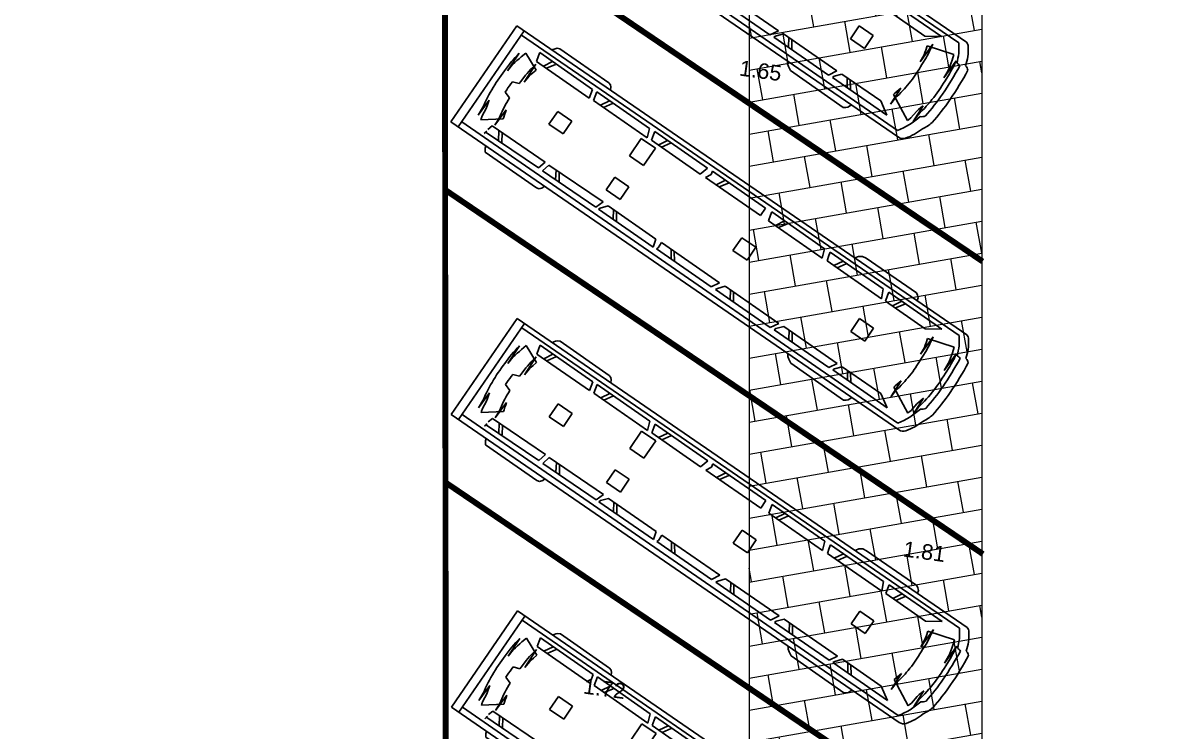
# Model space of a CAD drawing. Header units: millimetres. Extents: x -286774 to 170591, y -126585 to 81607.
# Drawn here: x -125186 to -110405, y 21930 to 31063 of the extents above; entities that cross this region are included whole.
import ezdxf

# ---------------------------------------------------------------- set-up
doc = ezdxf.new("R2010")
doc.units = ezdxf.units.MM
doc.header["$LTSCALE"] = 100
doc.header["$MEASUREMENT"] = 0
doc.linetypes.add('INTERROMPU2', pattern=[9.524999999999999, 6.35, -3.175])
doc.layers.add('01-BXAS-mat bang tong the san duong$0$A-FUR', color=252, linetype='Continuous')
doc.layers.add('VACH SON PHAN LAN', color=7, linetype='Continuous')
for name, color, linetype, lineweight in [('8', 8, 'Continuous', 5), ('ARC-VIEW', 90, 'Continuous', 5), ('ARC_CON-HIDE', 50, 'INTERROMPU2', 0)]:
    doc.layers.add(name, color=color, linetype=linetype, lineweight=lineweight)
doc.layers.add('Elevation', color=1, linetype='Continuous', plot=False)
doc.styles.get("Standard").update_dxf_attribs({"font": 'arial.ttf'})

# ---------------------------------------------------------------- blocks, each defined once
blk = doc.blocks.new('XE')
at = {"layer": '01-BXAS-mat bang tong the san duong$0$A-FUR'}
for p, q in [((610774.0994550973, 1198014.773549989, -5.212088733334792e-06), (610768.2489066847, 1198004.641243504, -5.212132499340223e-06)), ((610776.2635292388, 1198013.525064123, -5.212095455593171e-06), (610774.0994550973, 1198014.773549989, -5.212088733334792e-06)), ((610774.097405405, 1198014.549811596, -5.212089758352139e-06), (610768.409589322, 1198004.699334048, -5.212132307011172e-06)), ((610774.0020555692, 1198014.604868046, -5.212089461948245e-06), (610776.1659420816, 1198013.35649052, -5.212096183623361e-06)), ((610773.2218600675, 1198012.84332067, -5.212097180059997e-06), (610773.9046421808, 1198014.043179434, -5.212091992704096e-06)), ((610773.9046421808, 1198014.043179434, -5.212091992704096e-06), (610773.9614534015, 1198013.989974465, -5.212092262858139e-06)), ((610774.1788715214, 1198014.163248725, -5.212091568494761e-06), (610774.131535417, 1198013.738450954, -5.21209349460903e-06)), ((610774.1788715214, 1198014.163248725, -5.212091568494761e-06), (610774.2987727704, 1198014.132518597, -5.21209176466333e-06)), ((610774.2987727704, 1198014.132518597, -5.21209176466333e-06), (610774.3584740718, 1198014.114212175, -5.212091876120442e-06)), ((610774.2987727704, 1198014.132518597, -5.21209176466333e-06), (610774.2987727704, 1198014.132518597, -5.21209176466333e-06)), ((610774.308536293, 1198014.219721894, -5.212091369288245e-06), (610774.366740713, 1198014.198584395, -5.212091493037571e-06)), ((610774.308536293, 1198014.219721894, -5.212091369288245e-06), (610774.308536293, 1198014.219721894, -5.212091369288245e-06)), ((610774.6947033032, 1198013.984887658, -5.212092624088512e-06), (610774.308536293, 1198014.219721894, -5.212091369288245e-06)), ((610774.3584740718, 1198014.114212175, -5.212091876120442e-06), (610774.4201712547, 1198014.099063145, -5.212091974018966e-06)), ((610774.3584740718, 1198014.114212175, -5.212091876120442e-06), (610774.3584740718, 1198014.114212175, -5.212091876120442e-06)), ((610774.366740713, 1198014.198584395, -5.212091493037571e-06), (610774.4246284645, 1198014.177168576, -5.212091617917215e-06)), ((610774.366740713, 1198014.198584395, -5.212091493037571e-06), (610774.366740713, 1198014.198584395, -5.212091493037571e-06)), ((610774.4201712547, 1198014.099063145, -5.212091974018966e-06), (610774.4794119046, 1198014.081025397, -5.212092084031779e-06)), ((610774.4201712547, 1198014.099063145, -5.212091974018966e-06), (610774.4201712547, 1198014.099063145, -5.212091974018966e-06)), ((610774.4246284645, 1198014.177168576, -5.212091617917215e-06), (610774.4837928895, 1198014.150532315, -5.212091767323747e-06)), ((610774.4246284645, 1198014.177168576, -5.212091617917215e-06), (610774.4246284645, 1198014.177168576, -5.212091617917215e-06)), ((610774.4794119046, 1198014.081025397, -5.212092084031779e-06), (610774.4794119046, 1198014.081025397, -5.212092084031779e-06)), ((610774.4794119046, 1198014.081025397, -5.212092084031779e-06), (610774.5392283689, 1198014.062651807, -5.212092195849966e-06)), ((610774.4837928895, 1198014.150532315, -5.212091767323747e-06), (610774.4837928895, 1198014.150532315, -5.212091767323747e-06)), ((610774.4837928895, 1198014.150532315, -5.212091767323747e-06), (610774.5401837595, 1198014.126285419, -5.212091904495605e-06)), ((610774.5392283689, 1198014.062651807, -5.212092195849966e-06), (610774.6947033032, 1198013.984887658, -5.212092624088512e-06)), ((610774.5401837595, 1198014.126285419, -5.212091904495605e-06), (610774.5956629725, 1198014.101798551, -5.212092042347743e-06)), ((610774.5956629725, 1198014.101798551, -5.212092042347743e-06), (610774.7508697044, 1198014.016165215, -5.212092506547185e-06)), ((610774.5956629725, 1198014.101798551, -5.212092042347743e-06), (610774.5956629725, 1198014.101798551, -5.212092042347743e-06)), ((610774.7508697044, 1198014.016165215, -5.212092506547185e-06), (610774.8053798559, 1198013.988693759, -5.212092657638706e-06)), ((610774.7508697044, 1198014.016165215, -5.212092506547185e-06), (610774.7508697044, 1198014.016165215, -5.212092506547185e-06)), ((610772.8447803913, 1198012.817557183, -5.212097124429398e-06), (610773.4795715855, 1198013.933788709, -5.212092298434027e-06)), ((610774.0488024035, 1198013.902882499, -5.21209270247522e-06), (610773.3673867765, 1198012.707031677, -5.212097872082247e-06)), ((610773.4795715855, 1198013.933788709, -5.212092298434027e-06), (610773.5295488668, 1198013.968028382, -5.212092164457655e-06)), ((610773.5295488668, 1198013.968028382, -5.212092164457655e-06), (610773.5707915628, 1198013.977316058, -5.212092140874552e-06)), ((610773.5707915628, 1198013.977316058, -5.212092140874552e-06), (610773.644064742, 1198013.984879539, -5.212092139958473e-06)), ((610773.9614534015, 1198013.989974465, -5.212092262858139e-06), (610774.0488024035, 1198013.902882499, -5.21209270247522e-06)), ((610774.0867791421, 1198013.853903027, -5.212092944573545e-06), (610774.1372677675, 1198013.835413685, -5.212093052623953e-06)), ((610774.0867791421, 1198013.853903027, -5.212092944573545e-06), (610774.0867791421, 1198013.853903027, -5.212092944573545e-06)), ((610774.4789347396, 1198013.613723893, -5.212094226642794e-06), (610774.0867791421, 1198013.853903027, -5.212092944573545e-06)), ((610774.1372677675, 1198013.835413685, -5.212093052623953e-06), (610774.1878235614, 1198013.817039506, -5.21209316017723e-06)), ((610774.1878235614, 1198013.817039506, -5.21209316017723e-06), (610774.2380435126, 1198013.798089513, -5.212093270216161e-06)), ((610774.1878235614, 1198013.817039506, -5.21209316017723e-06), (610774.1878235614, 1198013.817039506, -5.21209316017723e-06)), ((610774.2380435126, 1198013.798089513, -5.212093270216161e-06), (610774.2884841436, 1198013.779782502, -5.212093377408364e-06)), ((610774.2380435126, 1198013.798089513, -5.212093270216161e-06), (610774.2380435126, 1198013.798089513, -5.212093270216161e-06)), ((610774.2884841436, 1198013.779782502, -5.212093377408364e-06), (610774.2884841436, 1198013.779782502, -5.212093377408364e-06)), ((610774.2884841436, 1198013.779782502, -5.212093377408364e-06), (610774.3401246335, 1198013.756917207, -5.212093506055706e-06)), ((610774.6947033032, 1198013.984887658, -5.212092624088512e-06), (610774.6947033032, 1198013.984887658, -5.212092624088512e-06)), ((610774.8053798559, 1198013.988693759, -5.212092657638706e-06), (610774.8629994052, 1198013.959408753, -5.212092818479247e-06)), ((610774.8053798559, 1198013.988693759, -5.212092657638706e-06), (610774.8053798559, 1198013.988693759, -5.212092657638706e-06)), ((610774.8629994052, 1198013.959408753, -5.212092818479247e-06), (610774.9155136753, 1198013.928779905, -5.212092983129356e-06)), ((610774.8629994052, 1198013.959408753, -5.212092818479247e-06), (610774.8629994052, 1198013.959408753, -5.212092818479247e-06)), ((610774.9155136753, 1198013.928779905, -5.212092983129356e-06), (610774.9692945015, 1198013.901116472, -5.2120931347651e-06)), ((610774.9155136753, 1198013.928779905, -5.212092983129356e-06), (610774.9155136753, 1198013.928779905, -5.212092983129356e-06)), ((610774.9692945015, 1198013.901116472, -5.2120931347651e-06), (610774.9692945015, 1198013.901116472, -5.2120931347651e-06)), ((610774.9692945015, 1198013.901116472, -5.2120931347651e-06), (610775.0196209128, 1198013.868059558, -5.212093309540974e-06)), ((610775.0196209128, 1198013.868059558, -5.212093309540974e-06), (610775.072250346, 1198013.837363542, -5.212093474552157e-06)), ((610775.072250346, 1198013.837363542, -5.212093474552157e-06), (610775.1261084581, 1198013.801629415, -5.212093663232024e-06)), ((610775.072250346, 1198013.837363542, -5.212093474552157e-06), (610775.072250346, 1198013.837363542, -5.212093474552157e-06)), ((610775.1261084581, 1198013.801629415, -5.212093663232024e-06), (610775.1767420099, 1198013.767776008, -5.212093841801795e-06)), ((610775.1261084581, 1198013.801629415, -5.212093663232024e-06), (610775.1261084581, 1198013.801629415, -5.212093663232024e-06)), ((610770.4455600331, 1198003.431813425, -5.212139057520153e-06), (610776.2635292388, 1198013.525064123, -5.212095455593171e-06)), ((610773.9189286854, 1198013.677825521, -5.212093674633662e-06), (610773.7072303715, 1198013.669074017, -5.212093617206823e-06)), ((610773.7399667458, 1198013.749716793, -5.212093262501897e-06), (610773.9593530477, 1198013.748545485, -5.212093368973083e-06)), ((610774.131535417, 1198013.738450954, -5.21209349460903e-06), (610774.2240956604, 1198013.714561428, -5.212093646810133e-06)), ((610774.2240956604, 1198013.714561428, -5.212093646810133e-06), (610774.2761963301, 1198013.698835995, -5.212093742929402e-06)), ((610774.2240956604, 1198013.714561428, -5.212093646810133e-06), (610774.2240956604, 1198013.714561428, -5.212093646810133e-06)), ((610774.2761963301, 1198013.698835995, -5.212093742929402e-06), (610774.3296403701, 1198013.685413819, -5.212093829106054e-06)), ((610774.3296403701, 1198013.685413819, -5.212093829106054e-06), (610774.3296403701, 1198013.685413819, -5.212093829106054e-06)), ((610774.3296403701, 1198013.685413819, -5.212093829106054e-06), (610774.4789347396, 1198013.613723893, -5.212094226642794e-06)), ((610774.3401246335, 1198013.756917207, -5.212093506055706e-06), (610774.3883390574, 1198013.735587143, -5.212093626084347e-06)), ((610774.3883390574, 1198013.735587143, -5.212093626084347e-06), (610774.5348699897, 1198013.658100725, -5.212094048927665e-06)), ((610774.3883390574, 1198013.735587143, -5.212093626084347e-06), (610774.3883390574, 1198013.735587143, -5.212093626084347e-06)), ((610774.4789347396, 1198013.613723893, -5.212094226642794e-06), (610774.4789347396, 1198013.613723893, -5.212094226642794e-06)), ((610774.5348699897, 1198013.658100725, -5.212094048927665e-06), (610774.5348699897, 1198013.658100725, -5.212094048927665e-06)), ((610774.5348699897, 1198013.658100725, -5.212094048927665e-06), (610774.5848984352, 1198013.632471521, -5.212094189506148e-06)), ((610774.5848984352, 1198013.632471521, -5.212094189506148e-06), (610774.7025980407, 1198013.730703199, -5.212093793300291e-06)), ((610774.5848984352, 1198013.632471521, -5.212094189506148e-06), (610774.5848984352, 1198013.632471521, -5.212094189506148e-06)), ((610774.7025980407, 1198013.730703199, -5.212093793300291e-06), (610774.7526936547, 1198013.705189159, -5.212093933381643e-06)), ((610774.7526936547, 1198013.705189159, -5.212093933381643e-06), (610774.7984133154, 1198013.678523254, -5.212094076728338e-06)), ((610774.7526936547, 1198013.705189159, -5.212093933381643e-06), (610774.7526936547, 1198013.705189159, -5.212093933381643e-06)), ((610774.7984133154, 1198013.678523254, -5.212094076728338e-06), (610774.8452843691, 1198013.654889932, -5.212094206699595e-06)), ((610774.7984133154, 1198013.678523254, -5.212094076728338e-06), (610774.7984133154, 1198013.678523254, -5.212094076728338e-06)), ((610774.8452843691, 1198013.654889932, -5.212094206699595e-06), (610774.888816171, 1198013.625795962, -5.212094360172056e-06)), ((610774.888816171, 1198013.625795962, -5.212094360172056e-06), (610774.888816171, 1198013.625795962, -5.212094360172056e-06)), ((610774.888816171, 1198013.625795962, -5.212094360172056e-06), (610774.9345358317, 1198013.599130057, -5.212094503518751e-06)), ((610774.9345358317, 1198013.599130057, -5.212094503518751e-06), (610774.9108091309, 1198013.446088862, -5.212095194361644e-06)), ((610774.9345358317, 1198013.599130057, -5.212094503518751e-06), (610774.9345358317, 1198013.599130057, -5.212094503518751e-06)), ((610775.1767420099, 1198013.767776008, -5.212093841801795e-06), (610775.1767420099, 1198013.767776008, -5.212093841801795e-06)), ((610775.1767420099, 1198013.767776008, -5.212093841801795e-06), (610775.2307152852, 1198013.731974713, -5.212094030842735e-06)), ((610775.2307152852, 1198013.731974713, -5.212094030842735e-06), (610775.2307152852, 1198013.731974713, -5.212094030842735e-06)), ((610775.2307152852, 1198013.731974713, -5.212094030842735e-06), (610775.2793433095, 1198013.695741234, -5.212094219402216e-06)), ((610775.2793433095, 1198013.695741234, -5.212094219402216e-06), (610775.2793433095, 1198013.695741234, -5.212094219402216e-06)), ((610775.2793433095, 1198013.695741234, -5.212094219402216e-06), (610775.3280961429, 1198013.658663266, -5.21209441189165e-06)), ((610775.6731368072, 1198013.401541178, -5.212095749941496e-06), (610775.320633441, 1198013.587219134, -5.212094736062709e-06)), ((610775.320633441, 1198013.587219134, -5.212094736062709e-06), (610775.3655000286, 1198013.544536534, -5.212094952461515e-06)), ((610775.3280961429, 1198013.658663266, -5.21209441189165e-06), (610775.3805245421, 1198013.620213226, -5.212094612366599e-06)), ((610775.3655000286, 1198013.544536534, -5.212094952461515e-06), (610775.4089465492, 1198013.498360701, -5.212095184224283e-06)), ((610775.3655000286, 1198013.544536534, -5.212094952461515e-06), (610775.3655000286, 1198013.544536534, -5.212094952461515e-06)), ((610775.3805245421, 1198013.620213226, -5.212094612366599e-06), (610775.3805245421, 1198013.620213226, -5.212094612366599e-06)), ((610775.3805245421, 1198013.620213226, -5.212094612366599e-06), (610775.427665331, 1198013.58037135, -5.212094816787173e-06)), ((610775.427665331, 1198013.58037135, -5.212094816787173e-06), (610775.4746046144, 1198013.540183985, -5.212095022699139e-06)), ((610775.427665331, 1198013.58037135, -5.212094816787173e-06), (610775.427665331, 1198013.58037135, -5.212094816787173e-06)), ((610775.4746046144, 1198013.540183985, -5.212095022699139e-06), (610775.5219277348, 1198013.500390103, -5.212095226983657e-06)), ((610775.4746046144, 1198013.540183985, -5.212095022699139e-06), (610775.4746046144, 1198013.540183985, -5.212095022699139e-06)), ((610770.399424465, 1198003.570729565, -5.212138399253568e-06), (610776.0532399601, 1198013.42152663, -5.212095833460836e-06)), ((610774.9108091309, 1198013.446088862, -5.212095194361644e-06), (610774.9108091309, 1198013.446088862, -5.212095194361644e-06)), ((610774.9108091309, 1198013.446088862, -5.212095194361644e-06), (610774.9549167472, 1198013.416659049, -5.212095349639479e-06)), ((610774.9549167472, 1198013.416659049, -5.212095349639479e-06), (610775.001855441, 1198013.385732354, -5.212095513085978e-06)), ((610775.001855441, 1198013.385732354, -5.212095513085978e-06), (610775.001855441, 1198013.385732354, -5.212095513085978e-06)), ((610775.001855441, 1198013.385732354, -5.212095513085978e-06), (610775.0443510129, 1198013.353538632, -5.212095680294953e-06)), ((610775.0443510129, 1198013.353538632, -5.212095680294953e-06), (610775.0866546074, 1198013.322074236, -5.212095844071104e-06)), ((610775.0443510129, 1198013.353538632, -5.212095680294953e-06), (610775.0443510129, 1198013.353538632, -5.212095680294953e-06)), ((610775.0866546074, 1198013.322074236, -5.212095844071104e-06), (610775.0866546074, 1198013.322074236, -5.212095844071104e-06)), ((610775.0866546074, 1198013.322074236, -5.212095844071104e-06), (610775.131866094, 1198013.288450801, -5.212096019087668e-06)), ((610775.131866094, 1198013.288450801, -5.212096019087668e-06), (610775.1727496216, 1198013.253493171, -5.212096198227783e-06)), ((610775.2240423431, 1198013.098082968, -5.212096934505173e-06), (610775.6645062504, 1198013.284167887, -5.212096284184477e-06)), ((610775.4089465492, 1198013.498360701, -5.212095184224283e-06), (610775.454388951, 1198013.455342259, -5.212095402428464e-06)), ((610775.4089465492, 1198013.498360701, -5.212095184224283e-06), (610775.4089465492, 1198013.498360701, -5.212095184224283e-06)), ((610775.4547901753, 1198013.456037122, -5.212095399427038e-06), (610775.6023049793, 1198013.35085424, -5.212095949727072e-06)), ((610775.5219277348, 1198013.500390103, -5.212095226983657e-06), (610775.6731368072, 1198013.401541178, -5.212095749941496e-06)), ((610775.5219277348, 1198013.500390103, -5.212095226983657e-06), (610775.5219277348, 1198013.500390103, -5.212095226983657e-06)), ((610775.6023049793, 1198013.35085424, -5.212095949727072e-06), (610775.6458666627, 1198013.304611238, -5.212096181850916e-06)), ((610775.6454654384, 1198013.303916375, -5.212096184852341e-06), (610775.6645062504, 1198013.284167887, -5.212096284184477e-06)), ((610775.6454654384, 1198013.303916375, -5.212096184852341e-06), (610775.6454654384, 1198013.303916375, -5.212096184852341e-06)), ((610775.6731368072, 1198013.401541178, -5.212095749941496e-06), (610775.6731368072, 1198013.401541178, -5.212095749941496e-06)), ((610775.5034890352, 1198013.063817574, -5.212097220408411e-06), (610774.8084438414, 1198011.875836672, -5.212102347646655e-06)), ((610775.0803438881, 1198013.244402017, -5.212096197332191e-06), (610775.1183391694, 1198013.204492383, -5.21209639784893e-06)), ((610775.0803438881, 1198013.244402017, -5.212096197332191e-06), (610775.0803438881, 1198013.244402017, -5.212096197332191e-06)), ((610775.4394788244, 1198013.053158484, -5.212097239788205e-06), (610775.0803438881, 1198013.244402017, -5.212096197332191e-06)), ((610775.1183391694, 1198013.204492383, -5.21209639784893e-06), (610775.1183391694, 1198013.204492383, -5.21209639784893e-06)), ((610775.1183391694, 1198013.204492383, -5.21209639784893e-06), (610775.1575626583, 1198013.166953176, -5.212096588061978e-06)), ((610775.1575626583, 1198013.166953176, -5.212096588061978e-06), (610775.1955579396, 1198013.127043543, -5.212096788578717e-06)), ((610775.1727496216, 1198013.253493171, -5.212096198227783e-06), (610775.1727496216, 1198013.253493171, -5.212096198227783e-06)), ((610775.1727496216, 1198013.253493171, -5.212096198227783e-06), (610775.2139689917, 1198013.219111355, -5.212096374882242e-06)), ((610775.195959164, 1198013.127738405, -5.212096785577291e-06), (610775.2244435675, 1198013.09877783, -5.212096931503747e-06)), ((610775.2139689917, 1198013.219111355, -5.212096374882242e-06), (610775.2548525193, 1198013.184153725, -5.212096554022356e-06)), ((610775.2139689917, 1198013.219111355, -5.212096374882242e-06), (610775.2139689917, 1198013.219111355, -5.212096374882242e-06)), ((610775.2548525193, 1198013.184153725, -5.212096554022356e-06), (610775.2958032154, 1198013.149311257, -5.212096732665339e-06)), ((610775.2548525193, 1198013.184153725, -5.212096554022356e-06), (610775.2548525193, 1198013.184153725, -5.212096554022356e-06)), ((610775.2958032154, 1198013.149311257, -5.212096732665339e-06), (610775.4394788244, 1198013.053158484, -5.212097239788205e-06)), ((610775.4394788244, 1198013.053158484, -5.212097239788205e-06), (610775.4394788244, 1198013.053158484, -5.212097239788205e-06)), ((610775.6136985527, 1198013.036794343, -5.212097395112594e-06), (610775.5034890352, 1198013.063817574, -5.212097220408411e-06)), ((610772.8350002472, 1198012.765254371, -5.212097359759168e-06), (610772.8447803913, 1198012.817557183, -5.212097124429398e-06)), ((610773.2218600675, 1198012.84332067, -5.212097180059997e-06), (610773.3673867765, 1198012.707031677, -5.212097872082247e-06)), ((610774.9903455727, 1198011.823021593, -5.212102673658479e-06), (610775.6881788144, 1198013.014189606, -5.212097533090421e-06)), ((610775.3734989003, 1198012.838827817, -5.212098192204962e-06), (610775.4628650224, 1198012.656195219, -5.212099070857221e-06)), ((610775.5163422222, 1198012.724861926, -5.212098780627093e-06), (610775.4145388636, 1198012.909192323, -5.212097888458036e-06)), ((610775.7281765676, 1198012.99132642, -5.212097656362754e-06), (610775.6536963059, 1198013.013931157, -5.212097518384927e-06)), ((610772.4801267529, 1198011.558745492, -5.212102728720052e-06), (610773.1629088662, 1198012.758604256, -5.21209754136415e-06)), ((610773.3090334934, 1198012.621755299, -5.212098236229678e-06), (610772.6128986325, 1198011.399879295, -5.212103518393202e-06)), ((610772.8512320135, 1198012.715742592, -5.212097594277644e-06), (610772.8350002472, 1198012.765254371, -5.212097359759168e-06)), ((610772.883619929, 1198012.667898742, -5.212097828593019e-06), (610772.8512320135, 1198012.715742592, -5.212097594277644e-06)), ((610773.1629088662, 1198012.758604256, -5.21209754136415e-06), (610773.3090334934, 1198012.621755299, -5.212098236229678e-06)), ((610774.097781195, 1198012.739559786, -5.212098059511926e-06), (610773.9149608373, 1198012.422941281, -5.212099427130172e-06)), ((610774.3873916724, 1198012.572334276, -5.212098959793219e-06), (610774.097781195, 1198012.739559786, -5.212098059511926e-06)), ((610774.2045713149, 1198012.255715771, -5.212100327411465e-06), (610774.3873916724, 1198012.572334276, -5.212098959793219e-06)), ((610775.8754970588, 1198012.621097397, -5.212099421953588e-06), (610775.2142332497, 1198011.454853859, -5.212104465081749e-06)), ((610775.8077971276, 1198012.737191234, -5.212098858402107e-06), (610775.8419061189, 1198012.698805883, -5.212099050138263e-06)), ((610775.8419061189, 1198012.698805883, -5.212099050138263e-06), (610775.8651669336, 1198012.657561258, -5.212099249986556e-06)), ((610775.8651669336, 1198012.657561258, -5.212099249986556e-06), (610775.8754970588, 1198012.621097397, -5.212099421953588e-06)), ((610773.1771953709, 1198012.393250343, -5.212099223293716e-06), (610772.965497057, 1198012.384498838, -5.212099165866877e-06)), ((610772.9982334313, 1198012.465141614, -5.212098811161951e-06), (610773.2176197331, 1198012.463970306, -5.212098917633137e-06)), ((610774.2045713149, 1198012.255715771, -5.212100327411465e-06), (610773.9149608373, 1198012.422941281, -5.212099427130172e-06)), ((610774.9903455727, 1198011.823021593, -5.212102673658479e-06), (610774.8084438414, 1198011.875836672, -5.212102347646655e-06)), ((610774.7637598899, 1198011.782667413, -5.212102754286483e-06), (610774.0535333323, 1198010.56892817, -5.212107992644649e-06)), ((610774.2486122582, 1198010.538446415, -5.212108222318534e-06), (610774.9464454998, 1198011.729614427, -5.212103081750476e-06)), ((610774.7746089078, 1198011.440286747, -5.212104329287147e-06), (610774.672805549, 1198011.624617144, -5.21210343711809e-06)), ((610774.9464454998, 1198011.729614427, -5.212103081750476e-06), (610774.7637598899, 1198011.782667413, -5.212102754286483e-06)), ((610771.7275939039, 1198010.255467076, -5.212108358167828e-06), (610772.4103760172, 1198011.45532584, -5.212103170811928e-06)), ((610772.5545362398, 1198011.315028904, -5.212103880583051e-06), (610771.9272575922, 1198010.21244785, -5.212108647445622e-06)), ((610772.4103760172, 1198011.45532584, -5.212103170811928e-06), (610772.4671872378, 1198011.402120871, -5.212103440965971e-06)), ((610772.4671872378, 1198011.402120871, -5.212103440965971e-06), (610772.5545362398, 1198011.315028904, -5.212103880583051e-06)), ((610772.6128986325, 1198011.399879295, -5.212103518393202e-06), (610772.4801267529, 1198011.558745492, -5.212102728720052e-06)), ((610772.7351414964, 1198011.441005905, -5.21210338613874e-06), (610772.5523211389, 1198011.124387399, -5.212104753756986e-06)), ((610773.1223391566, 1198011.217432065, -5.212104589778936e-06), (610772.7351414964, 1198011.441005905, -5.21210338613874e-06)), ((610774.6317655856, 1198011.554252638, -5.212103740865016e-06), (610774.7211317078, 1198011.37162004, -5.212104619517275e-06)), ((610775.1021599902, 1198011.403590426, -5.212104648505522e-06), (610775.047939543, 1198011.417537976, -5.212104559561952e-06)), ((610775.1719439564, 1198011.410691374, -5.212104648102469e-06), (610775.1021599902, 1198011.403590426, -5.212104648505522e-06)), ((610775.2142332497, 1198011.454853859, -5.212104465081749e-06), (610775.1719439564, 1198011.410691374, -5.212104648102469e-06)), ((610772.4246625218, 1198011.089971927, -5.212104852741494e-06), (610772.2129642079, 1198011.081220422, -5.212104795314655e-06)), ((610772.2457005822, 1198011.161863198, -5.212104440609729e-06), (610772.465086884, 1198011.16069189, -5.212104547080915e-06)), ((610772.9395187992, 1198010.900813559, -5.212105957397182e-06), (610772.5523211389, 1198011.124387399, -5.212104753756986e-06)), ((610772.9395187992, 1198010.900813559, -5.212105957397182e-06), (610773.1223391566, 1198011.217432065, -5.212104589778936e-06)), ((610773.6001964444, 1198010.941509973, -5.212106075243069e-06), (610773.4173760869, 1198010.624891468, -5.212107442861316e-06)), ((610773.889806922, 1198010.774284463, -5.212106975524363e-06), (610773.6001964444, 1198010.941509973, -5.212106075243069e-06)), ((610773.7069865644, 1198010.457665958, -5.212108343142609e-06), (610773.4173760869, 1198010.624891468, -5.212107442861316e-06)), ((610773.7069865644, 1198010.457665958, -5.212108343142609e-06), (610773.889806922, 1198010.774284463, -5.212106975524363e-06)), ((610773.9993537441, 1198010.446407322, -5.212108529501548e-06), (610773.3805281636, 1198009.365867923, -5.212113199186609e-06)), ((610773.5070346418, 1198009.235343741, -5.212113856008955e-06), (610774.2138986122, 1198010.471959265, -5.212108511201045e-06)), ((610774.1686230632, 1198010.477108294, -5.212108466725559e-06), (610773.9993537441, 1198010.446407322, -5.212108529501548e-06)), ((610774.0535333323, 1198010.56892817, -5.212107992644649e-06), (610774.2486122582, 1198010.538446415, -5.212108222318534e-06)), ((610774.2138986122, 1198010.471959265, -5.212108511201045e-06), (610774.1686230632, 1198010.477108294, -5.212108466725559e-06)), ((610770.9750610548, 1198008.95218866, -5.212113987615606e-06), (610771.6578431681, 1198010.152047424, -5.212108800259706e-06)), ((610771.8521722474, 1198010.098635716, -5.212109134734311e-06), (610771.1412788387, 1198008.851245949, -5.212114527091078e-06)), ((610771.6578431681, 1198010.152047424, -5.212108800259706e-06), (610771.7146543887, 1198010.098842455, -5.212109070413748e-06)), ((610771.7146543887, 1198010.098842455, -5.212109070413748e-06), (610771.8521722474, 1198010.098635716, -5.212109134734311e-06)), ((610771.9272575922, 1198010.21244785, -5.212108647445622e-06), (610771.7275939039, 1198010.255467076, -5.212108358167828e-06)), ((610773.9809457818, 1198010.064422457, -5.212110272626414e-06), (610773.8911805326, 1198010.257164868, -5.21210934743125e-06)), ((610773.9300170311, 1198010.32510696, -5.212109053776978e-06), (610774.0177344052, 1198010.151348448, -5.21210989097694e-06)), ((610771.4931677332, 1198009.858584782, -5.212110070057506e-06), (610771.7125540349, 1198009.857413474, -5.212110176528692e-06)), ((610771.6721296727, 1198009.786693511, -5.212110482189271e-06), (610771.4604313588, 1198009.777942006, -5.212110424762432e-06)), ((610773.3805281636, 1198009.365867923, -5.212113199186609e-06), (610773.5070346418, 1198009.235343741, -5.212113856008955e-06)), ((610773.3053512278, 1198009.244495005, -5.212113721103387e-06), (610772.5527420297, 1198007.932261665, -5.212119391579164e-06)), ((610772.7545017927, 1198007.932065325, -5.212119485456733e-06), (610773.4613657631, 1198009.168680849, -5.212114140648823e-06)), ((610773.4160902142, 1198009.173829878, -5.212114096173337e-06), (610773.3053512278, 1198009.244495005, -5.212113721103387e-06)), ((610773.4613657631, 1198009.168680849, -5.212114140648823e-06), (610773.4160902142, 1198009.173829878, -5.212114096173337e-06)), ((610771.1412788387, 1198008.851245949, -5.212114527091078e-06), (610770.9750610548, 1198008.95218866, -5.212113987615606e-06)), ((610773.2284129328, 1198008.761144041, -5.212115902074192e-06), (610773.1386476835, 1198008.953886452, -5.212114976879027e-06)), ((610773.1774841821, 1198009.021828544, -5.212114683224755e-06), (610773.2652015563, 1198008.848070032, -5.212115520424717e-06)), ((610770.2058052536, 1198007.619948502, -5.212119742162223e-06), (610770.8885873668, 1198008.819807266, -5.212114554806323e-06)), ((610771.0327475895, 1198008.67951033, -5.212115264577446e-06), (610770.3385771331, 1198007.461082305, -5.212120531835374e-06)), ((610770.8885873668, 1198008.819807266, -5.212114554806323e-06), (610770.9453985875, 1198008.766602297, -5.212114824960365e-06)), ((610770.9453985875, 1198008.766602297, -5.212114824960365e-06), (610771.0327475895, 1198008.67951033, -5.212115264577446e-06)), ((610770.9028738715, 1198008.454453353, -5.212116236735888e-06), (610770.6911755576, 1198008.445701848, -5.212116179309049e-06)), ((610770.7239119319, 1198008.526344624, -5.212115824604123e-06), (610770.9432982337, 1198008.525173316, -5.212115931075309e-06)), ((610771.70639903, 1198008.598030598, -5.212115948645974e-06), (610771.5235786727, 1198008.281412093, -5.21211731626422e-06)), ((610771.9960095076, 1198008.430805088, -5.212116848927267e-06), (610771.70639903, 1198008.598030598, -5.212115948645974e-06)), ((610771.8131891501, 1198008.114186583, -5.212118216545513e-06), (610771.9960095076, 1198008.430805088, -5.212116848927267e-06)), ((610771.8131891501, 1198008.114186583, -5.212118216545513e-06), (610771.5235786727, 1198008.281412093, -5.21211731626422e-06)), ((610772.5527420297, 1198007.932261665, -5.212119391579164e-06), (610772.7545017927, 1198007.932065325, -5.212119485456733e-06)), ((610772.4775650938, 1198007.810888748, -5.212119913495942e-06), (610771.7834862284, 1198006.600021507, -5.212125146125781e-06)), ((610771.9852459915, 1198006.599825166, -5.212125240003349e-06), (610772.6921099619, 1198007.836440691, -5.21211989519544e-06)), ((610772.4082283808, 1198007.689588386, -5.212120437771372e-06), (610772.4959457549, 1198007.515829874, -5.212121274971335e-06)), ((610772.6468344128, 1198007.841589719, -5.212119850719954e-06), (610772.4775650938, 1198007.810888748, -5.212119913495942e-06)), ((610772.6921099619, 1198007.836440691, -5.21211989519544e-06), (610772.6468344128, 1198007.841589719, -5.212119850719954e-06)), ((610769.4449109284, 1198006.302189215, -5.21212543415942e-06), (610770.1276930416, 1198007.502047979, -5.21212024680352e-06)), ((610770.1276930416, 1198007.502047979, -5.21212024680352e-06), (610770.1845042623, 1198007.44884301, -5.212120516957562e-06)), ((610770.1845042623, 1198007.44884301, -5.212120516957562e-06), (610770.2718532643, 1198007.361751043, -5.212120956574643e-06)), ((610770.3385771331, 1198007.461082305, -5.212120531835374e-06), (610770.2058052536, 1198007.619948502, -5.212119742162223e-06)), ((610772.4591571315, 1198007.428903882, -5.212121656620809e-06), (610772.3693918823, 1198007.621646293, -5.212120731425644e-06)), ((610769.544848218, 1198007.121613092, -5.21212172271065e-06), (610769.6190512115, 1198007.156593549, -5.212121596501347e-06)), ((610770.2718532643, 1198007.361751043, -5.212120956574643e-06), (610769.5693213318, 1198006.128842147, -5.212126286381991e-06)), ((610769.6190512115, 1198007.156593549, -5.212121596501347e-06), (610769.7065623163, 1198007.165692935, -5.212121595103596e-06)), ((610769.9630176066, 1198007.208585337, -5.21212151660132e-06), (610770.1824039086, 1198007.207414029, -5.212121623072506e-06)), ((610768.8377490727, 1198005.920039695, -5.212126906723021e-06), (610769.4891936638, 1198007.048695911, -5.212122031428113e-06)), ((610769.4891936638, 1198007.048695911, -5.212122031428113e-06), (610769.544848218, 1198007.121613092, -5.21212172271065e-06)), ((610770.1419795463, 1198007.136694066, -5.212121928733086e-06), (610769.9302812325, 1198007.127942561, -5.212121871306246e-06)), ((610771.7166707686, 1198006.493129461, -5.21212560549314e-06), (610771.0225919032, 1198005.28226222, -5.212130838122979e-06)), ((610771.2243516663, 1198005.282065879, -5.212130932000547e-06), (610771.9312156368, 1198006.518681404, -5.212125587192637e-06)), ((610771.8859400877, 1198006.523830432, -5.212125542717151e-06), (610771.7166707686, 1198006.493129461, -5.21212560549314e-06)), ((610771.7834862284, 1198006.600021507, -5.212125146125781e-06), (610771.9852459915, 1198006.599825166, -5.212125240003349e-06)), ((610771.9312156368, 1198006.518681404, -5.212125587192637e-06), (610771.8859400877, 1198006.523830432, -5.212125542717151e-06)), ((610768.6840166032, 1198004.984429928, -5.212131126156617e-06), (610769.3667987165, 1198006.184288692, -5.212125938800717e-06)), ((610769.3667987165, 1198006.184288692, -5.212125938800717e-06), (610769.4236099372, 1198006.131083723, -5.212126208954759e-06)), ((610769.5693213318, 1198006.128842147, -5.212126286381991e-06), (610769.4449109284, 1198006.302189215, -5.21212543415942e-06)), ((610771.6982628063, 1198006.111144595, -5.212127348618006e-06), (610771.6084975571, 1198006.303887006, -5.212126423422841e-06)), ((610771.6473340556, 1198006.371829099, -5.212126129768569e-06), (610771.7350514297, 1198006.198070587, -5.212126966968531e-06)), ((610768.8415442058, 1198005.860591346, -5.212127181074865e-06), (610768.8377490727, 1198005.920039695, -5.212126906723021e-06)), ((610769.5109589392, 1198006.043991756, -5.21212664857184e-06), (610769.000740957, 1198005.144142899, -5.212130539742534e-06)), ((610769.4236099372, 1198006.131083723, -5.212126208954759e-06), (610769.5109589392, 1198006.043991756, -5.21212664857184e-06)), ((610770.1762489036, 1198005.948031153, -5.212127395189789e-06), (610769.9934285461, 1198005.631412647, -5.212128762808034e-06)), ((610770.4658593811, 1198005.780805643, -5.212128295471082e-06), (610770.1762489036, 1198005.948031153, -5.212127395189789e-06)), ((610771.886825012, 1198005.926253813, -5.212128283337938e-06), (610771.912796202, 1198005.873631873, -5.212128536606421e-06)), ((610768.8533439279, 1198005.808698959, -5.212127424467295e-06), (610768.8415442058, 1198005.860591346, -5.212127181074865e-06)), ((610768.8972580584, 1198005.764094623, -5.212127649239387e-06), (610768.8533439279, 1198005.808698959, -5.212127424467295e-06)), ((610769.3810852212, 1198005.818934779, -5.212127620730282e-06), (610769.1693869072, 1198005.810183274, -5.212127563303443e-06)), ((610769.2021232815, 1198005.89082605, -5.212127208598518e-06), (610769.4215095834, 1198005.889654742, -5.212127315069704e-06)), ((610770.2830390236, 1198005.464187138, -5.212129663089327e-06), (610770.4658593811, 1198005.780805643, -5.212128295471082e-06)), ((610771.9177524521, 1198005.720307065, -5.212129241967839e-06), (610771.2414026031, 1198004.518000047, -5.212134443514502e-06)), ((610771.912796202, 1198005.873631873, -5.212128536606421e-06), (610771.9163930004, 1198005.814911147, -5.212128807530322e-06)), ((610771.9163930004, 1198005.814911147, -5.212128807530322e-06), (610771.9177524521, 1198005.720307065, -5.212129241967839e-06)), ((610770.2830390236, 1198005.464187138, -5.212129663089327e-06), (610769.9934285461, 1198005.631412647, -5.212128762808034e-06)), ((610770.9557764435, 1198005.175370174, -5.212131297490336e-06), (610770.4540115284, 1198004.297562973, -5.212135091483521e-06)), ((610770.4634573412, 1198003.964306592, -5.212136623997744e-06), (610771.1703213116, 1198005.200922117, -5.212131279189834e-06)), ((610771.1250457625, 1198005.206071145, -5.212131234714349e-06), (610770.9557764435, 1198005.175370174, -5.212131297490336e-06)), ((610771.0225919032, 1198005.28226222, -5.212130838122979e-06), (610771.2243516663, 1198005.282065879, -5.212130932000547e-06)), ((610771.1703213116, 1198005.200922117, -5.212131279189834e-06), (610771.1250457625, 1198005.206071145, -5.212131234714349e-06)), ((610768.6087733231, 1198004.516641584, -5.212133236545479e-06), (610769.0463516851, 1198004.931645768, -5.21213153517602e-06)), ((610769.000740957, 1198005.144142899, -5.212130539742534e-06), (610768.6840166032, 1198004.984429928, -5.212131126156617e-06)), ((610769.0463516851, 1198004.931645768, -5.21213153517602e-06), (610769.1133140923, 1198004.86342448, -5.212131878866016e-06)), ((610769.0463516851, 1198004.931645768, -5.21213153517602e-06), (610769.0463516851, 1198004.931645768, -5.21213153517602e-06)), ((610770.9373684811, 1198004.793385308, -5.212133040615204e-06), (610770.8476032319, 1198004.986127719, -5.212132115420038e-06)), ((610770.8864397304, 1198005.054069811, -5.212131821765766e-06), (610770.9741571045, 1198004.8803113, -5.212132658965729e-06)), ((610768.9239872751, 1198004.912691738, -5.212131565701163e-06), (610768.965240466, 1198004.878207955, -5.212131742838783e-06)), ((610769.3280448972, 1198004.693125195, -5.212132758735329e-06), (610768.9239872751, 1198004.912691738, -5.212131565701163e-06)), ((610768.9239872751, 1198004.912691738, -5.212131565701163e-06), (610768.9239872751, 1198004.912691738, -5.212131565701163e-06)), ((610768.965240466, 1198004.878207955, -5.212131742838783e-06), (610769.0064274957, 1198004.843608427, -5.212131920476666e-06)), ((610769.0064274957, 1198004.843608427, -5.212131920476666e-06), (610769.0479453305, 1198004.809587622, -5.212132095613235e-06)), ((610769.0064274957, 1198004.843608427, -5.212131920476666e-06), (610769.0064274957, 1198004.843608427, -5.212131920476666e-06)), ((610769.0479453305, 1198004.809587622, -5.212132095613235e-06), (610769.0479453305, 1198004.809587622, -5.212132095613235e-06)), ((610769.0479453305, 1198004.809587622, -5.212132095613235e-06), (610769.0890166156, 1198004.775054256, -5.212132272894395e-06)), ((610769.0890166156, 1198004.775054256, -5.212132272894395e-06), (610769.0890166156, 1198004.775054256, -5.212132272894395e-06)), ((610769.0890166156, 1198004.775054256, -5.212132272894395e-06), (610769.1346355415, 1198004.74176048, -5.212132446587055e-06)), ((610769.1133140923, 1198004.86342448, -5.212131878866016e-06), (610769.1133140923, 1198004.86342448, -5.212131878866016e-06)), ((610769.1133140923, 1198004.86342448, -5.212131878866016e-06), (610769.1529794195, 1198004.826162826, -5.212132068009943e-06)), ((610769.1346355415, 1198004.74176048, -5.212132446587055e-06), (610769.1772121002, 1198004.710666445, -5.212132608790688e-06)), ((610769.1529794195, 1198004.826162826, -5.212132068009943e-06), (610769.1913215268, 1198004.78658628, -5.212132267159127e-06)), ((610769.1772121002, 1198004.710666445, -5.212132608790688e-06), (610769.1772121002, 1198004.710666445, -5.212132608790688e-06)), ((610769.1772121002, 1198004.710666445, -5.212132608790688e-06), (610769.3175741765, 1198004.622496458, -5.212133077781165e-06)), ((610769.1913215268, 1198004.78658628, -5.212132267159127e-06), (610769.1913215268, 1198004.78658628, -5.212132267159127e-06)), ((610769.1913215268, 1198004.78658628, -5.212132267159127e-06), (610769.3280448972, 1198004.693125195, -5.212132758735329e-06)), ((610769.3280448972, 1198004.693125195, -5.212132758735329e-06), (610769.3280448972, 1198004.693125195, -5.212132758735329e-06)), ((610768.6087733231, 1198004.516641584, -5.212133236545479e-06), (610768.6953283935, 1198004.428160682, -5.212133682165713e-06)), ((610768.6087733231, 1198004.516641584, -5.212133236545479e-06), (610768.6087733231, 1198004.516641584, -5.212133236545479e-06)), ((610769.3175741765, 1198004.622496458, -5.212133077781165e-06), (610769.3175741765, 1198004.622496458, -5.212133077781165e-06)), ((610769.3175741765, 1198004.622496458, -5.212133077781165e-06), (610769.3647809658, 1198004.591980553, -5.212133239467519e-06)), ((610769.3647809658, 1198004.591980553, -5.212133239467519e-06), (610769.3647809658, 1198004.591980553, -5.212133239467519e-06)), ((610769.3647809658, 1198004.591980553, -5.212133239467519e-06), (610769.4090279783, 1198004.563002928, -5.212133392736063e-06)), ((610769.4090279783, 1198004.563002928, -5.212133392736063e-06), (610769.4561686068, 1198004.532371278, -5.212133554922678e-06)), ((610769.4561686068, 1198004.532371278, -5.212133554922678e-06), (610769.4561686068, 1198004.532371278, -5.212133554922678e-06)), ((610769.4561686068, 1198004.532371278, -5.212133554922678e-06), (610769.5021192275, 1198004.506105363, -5.212133696541638e-06)), ((610769.5021192275, 1198004.506105363, -5.212133696541638e-06), (610769.5021192275, 1198004.506105363, -5.212133696541638e-06)), ((610769.5021192275, 1198004.506105363, -5.212133696541638e-06), (610769.546019006, 1198004.477326221, -5.212133848740015e-06)), ((610769.546019006, 1198004.477326221, -5.212133848740015e-06), (610769.5929787674, 1198004.454168982, -5.212133976569053e-06)), ((610769.5929787674, 1198004.454168982, -5.212133976569053e-06), (610769.5929787674, 1198004.454168982, -5.212133976569053e-06)), ((610769.5929787674, 1198004.454168982, -5.212133976569053e-06), (610769.638929388, 1198004.427903067, -5.212134118188013e-06)), ((610771.144759502, 1198004.480029628, -5.212134573093293e-06), (610771.0539937889, 1198004.49290737, -5.212134472214165e-06)), ((610771.1886480439, 1198004.489647663, -5.212134549214603e-06), (610771.144759502, 1198004.480029628, -5.212134573093293e-06)), ((610771.2414026031, 1198004.518000047, -5.212134443514502e-06), (610771.1886480439, 1198004.489647663, -5.212134549214603e-06)), ((610769.0211195702, 1198004.159058489, -5.212135066280072e-06), (610768.6246848135, 1198004.376110468, -5.2121338882894e-06)), ((610768.6246848135, 1198004.376110468, -5.2121338882894e-06), (610768.6246848135, 1198004.376110468, -5.2121338882894e-06)), ((610768.6246848135, 1198004.376110468, -5.2121338882894e-06), (610768.6720887509, 1198004.33626809, -5.212134092833542e-06)), ((610768.6720887509, 1198004.33626809, -5.212134092833542e-06), (610768.6720887509, 1198004.33626809, -5.212134092833542e-06)), ((610768.6720887509, 1198004.33626809, -5.212134092833542e-06), (610768.7195754263, 1198004.296839107, -5.212134295520173e-06)), ((610768.6953283935, 1198004.428160682, -5.212133682165713e-06), (610768.6953283935, 1198004.428160682, -5.212133682165713e-06)), ((610768.6953283935, 1198004.428160682, -5.212133682165713e-06), (610768.7410287224, 1198004.385606594, -5.212133898359441e-06)), ((610768.7195754263, 1198004.296839107, -5.212134295520173e-06), (610768.7722216202, 1198004.258914209, -5.212134493687423e-06)), ((610768.7195754263, 1198004.296839107, -5.212134295520173e-06), (610768.7195754263, 1198004.296839107, -5.212134295520173e-06)), ((610768.7410287224, 1198004.385606594, -5.212133898359441e-06), (610768.7410287224, 1198004.385606594, -5.212133898359441e-06)), ((610768.7410287224, 1198004.385606594, -5.212133898359441e-06), (610768.7849922882, 1198004.339745495, -5.21213412891725e-06)), ((610768.7722216202, 1198004.258914209, -5.212134493687423e-06), (610768.7722216202, 1198004.258914209, -5.212134493687423e-06)), ((610768.7722216202, 1198004.258914209, -5.212134493687423e-06), (610768.821411904, 1198004.222196936, -5.21213468472447e-06)), ((610768.7849922882, 1198004.339745495, -5.21213412891725e-06), (610768.8302296386, 1198004.297456051, -5.212134343684087e-06)), ((610768.7849922882, 1198004.339745495, -5.21213412891725e-06), (610768.7849922882, 1198004.339745495, -5.21213412891725e-06)), ((610768.821411904, 1198004.222196936, -5.21213468472447e-06), (610768.8703542695, 1198004.18638919, -5.212134871476589e-06)), ((610768.8302296386, 1198004.297456051, -5.212134343684087e-06), (610768.8302296386, 1198004.297456051, -5.212134343684087e-06)), ((610768.8302296386, 1198004.297456051, -5.212134343684087e-06), (610768.8760457122, 1198004.254835802, -5.212134560234537e-06)), ((610768.8760457122, 1198004.254835802, -5.212134560234537e-06), (610769.0211195702, 1198004.159058489, -5.212135066280072e-06)), ((610769.638929388, 1198004.427903067, -5.212134118188013e-06), (610769.638929388, 1198004.427903067, -5.212134118188013e-06)), ((610769.638929388, 1198004.427903067, -5.212134118188013e-06), (610769.6891299991, 1198004.40289332, -5.212134256005291e-06)), ((610769.6891299991, 1198004.40289332, -5.212134256005291e-06), (610769.6891299991, 1198004.40289332, -5.212134256005291e-06)), ((610769.6891299991, 1198004.40289332, -5.212134256005291e-06), (610769.7366684836, 1198004.379405275, -5.212134385617943e-06)), ((610769.7366684836, 1198004.379405275, -5.212134385617943e-06), (610769.7869186783, 1198004.354213623, -5.212134524292206e-06)), ((610769.7869186783, 1198004.354213623, -5.212134524292206e-06), (610769.7869186783, 1198004.354213623, -5.212134524292206e-06)), ((610769.7869186783, 1198004.354213623, -5.212134524292206e-06), (610769.8360450263, 1198004.33350345, -5.212134641898551e-06)), ((610769.8360450263, 1198004.33350345, -5.212134641898551e-06), (610769.8360450263, 1198004.33350345, -5.212134641898551e-06)), ((610769.8360450263, 1198004.33350345, -5.212134641898551e-06), (610769.884443752, 1198004.312594942, -5.212134760079056e-06)), ((610769.884443752, 1198004.312594942, -5.212134760079056e-06), (610769.884443752, 1198004.312594942, -5.212134760079056e-06)), ((610769.884443752, 1198004.312594942, -5.212134760079056e-06), (610769.9361660657, 1198004.290247321, -5.212134886390289e-06)), ((610769.9361660657, 1198004.290247321, -5.212134886390289e-06), (610769.9868802775, 1198004.272315019, -5.212134991990326e-06)), ((610769.9485588295, 1198004.35689005, -5.212134586508196e-06), (610770.0021179636, 1198004.343934766, -5.212134670596933e-06)), ((610770.2946655006, 1198004.14308344, -5.212135726424326e-06), (610769.9485588295, 1198004.35689005, -5.212134586508196e-06)), ((610769.9485588295, 1198004.35689005, -5.212134586508196e-06), (610769.9485588295, 1198004.35689005, -5.212134586508196e-06)), ((610769.9868802775, 1198004.272315019, -5.212134991990326e-06), (610769.9868802775, 1198004.272315019, -5.212134991990326e-06)), ((610769.9868802775, 1198004.272315019, -5.212134991990326e-06), (610770.0372636843, 1198004.253803993, -5.212135100091678e-06)), ((610770.0021179636, 1198004.343934766, -5.212134670596933e-06), (610770.0021179636, 1198004.343934766, -5.212134670596933e-06)), ((610770.0021179636, 1198004.343934766, -5.212134670596933e-06), (610770.0542381334, 1198004.328730751, -5.212134764334203e-06)), ((610770.0372636843, 1198004.253803993, -5.212135100091678e-06), (610770.0879778961, 1198004.235871691, -5.212135205691715e-06)), ((610770.0372636843, 1198004.253803993, -5.212135100091678e-06), (610770.0372636843, 1198004.253803993, -5.212135100091678e-06)), ((610770.0542381334, 1198004.328730751, -5.212134764334203e-06), (610770.1077972675, 1198004.315775468, -5.212134848422939e-06)), ((610770.0879778961, 1198004.235871691, -5.212135205691715e-06), (610770.1386259468, 1198004.217823644, -5.212135311792015e-06)), ((610770.0879778961, 1198004.235871691, -5.212135205691715e-06), (610770.0879778961, 1198004.235871691, -5.212135205691715e-06)), ((610770.1077972675, 1198004.315775468, -5.212134848422939e-06), (610770.1077972675, 1198004.315775468, -5.212134848422939e-06)), ((610770.1077972675, 1198004.315775468, -5.212134848422939e-06), (610770.1471190696, 1198004.305583705, -5.212134913278423e-06)), ((610770.1471190696, 1198004.305583705, -5.212134913278423e-06), (610770.1137528948, 1198003.671063225, -5.212137807522866e-06)), ((610770.1386259468, 1198004.217823644, -5.212135311792015e-06), (610770.2946655006, 1198004.14308344, -5.212135726424326e-06)), ((610770.1471190696, 1198004.305583705, -5.212134913278423e-06), (610770.1471190696, 1198004.305583705, -5.212134913278423e-06)), ((610770.4540115284, 1198004.297562973, -5.212135091483521e-06), (610770.4634573412, 1198003.964306592, -5.212136623997744e-06)), ((610768.8703542695, 1198004.18638919, -5.212134871476589e-06), (610769.0221093488, 1198004.094778089, -5.212135361496695e-06)), ((610768.8703542695, 1198004.18638919, -5.212134871476589e-06), (610768.8703542695, 1198004.18638919, -5.212134871476589e-06)), ((610769.0211195702, 1198004.159058489, -5.212135066280072e-06), (610769.0211195702, 1198004.159058489, -5.212135066280072e-06)), ((610769.0221093488, 1198004.094778089, -5.212135361496695e-06), (610769.0221093488, 1198004.094778089, -5.212135361496695e-06)), ((610769.0221093488, 1198004.094778089, -5.212135361496695e-06), (610769.0731521401, 1198004.061301665, -5.212135538526384e-06)), ((610769.0731521401, 1198004.061301665, -5.212135538526384e-06), (610769.1273200368, 1198004.026038894, -5.212135725187589e-06)), ((610769.0731521401, 1198004.061301665, -5.212135538526384e-06), (610769.0731521401, 1198004.061301665, -5.212135538526384e-06)), ((610769.1273200368, 1198004.026038894, -5.212135725187589e-06), (610769.1273200368, 1198004.026038894, -5.212135725187589e-06)), ((610769.1273200368, 1198004.026038894, -5.212135725187589e-06), (610769.1800995911, 1198003.99586948, -5.212135887853194e-06)), ((610769.1800995911, 1198003.99586948, -5.212135887853194e-06), (610769.1800995911, 1198003.99586948, -5.212135887853194e-06)), ((610769.1800995911, 1198003.99586948, -5.212135887853194e-06), (610769.2309440479, 1198003.963120679, -5.21213606145494e-06)), ((610769.2309440479, 1198003.963120679, -5.21213606145494e-06), (610769.2309440479, 1198003.963120679, -5.21213606145494e-06)), ((610769.2309440479, 1198003.963120679, -5.21213606145494e-06), (610769.2847327427, 1198003.936059941, -5.212136210330625e-06)), ((610770.2946655006, 1198004.14308344, -5.212135726424326e-06), (610770.2946655006, 1198004.14308344, -5.212135726424326e-06)), ((610769.2847327427, 1198003.936059941, -5.212136210330625e-06), (610769.3376280416, 1198003.905824366, -5.212136373352955e-06)), ((610769.3376280416, 1198003.905824366, -5.212136373352955e-06), (610769.3376280416, 1198003.905824366, -5.212136373352955e-06)), ((610769.3376280416, 1198003.905824366, -5.212136373352955e-06), (610769.3955009534, 1198003.877043294, -5.212136531999441e-06)), ((610769.3955009534, 1198003.877043294, -5.212136531999441e-06), (610769.4501330154, 1198003.850114729, -5.212136680657689e-06)), ((610769.3955009534, 1198003.877043294, -5.212136531999441e-06), (610769.3955009534, 1198003.877043294, -5.212136531999441e-06)), ((610769.4501330154, 1198003.850114729, -5.212136680657689e-06), (610769.4501330154, 1198003.850114729, -5.212136680657689e-06)), ((610769.4501330154, 1198003.850114729, -5.212136680657689e-06), (610769.5081216719, 1198003.821267496, -5.212136839660898e-06)), ((610769.5081216719, 1198003.821267496, -5.212136839660898e-06), (610769.5081216719, 1198003.821267496, -5.212136839660898e-06)), ((610769.5081216719, 1198003.821267496, -5.212136839660898e-06), (610769.5638124578, 1198003.797265702, -5.21213697538621e-06)), ((610769.5638124578, 1198003.797265702, -5.21213697538621e-06), (610769.6202970275, 1198003.773577987, -5.212137110037099e-06)), ((610769.5638124578, 1198003.797265702, -5.21213697538621e-06), (610769.5638124578, 1198003.797265702, -5.21213697538621e-06)), ((610769.6202970275, 1198003.773577987, -5.212137110037099e-06), (610769.6798073865, 1198003.74739288, -5.212137257534264e-06)), ((610770.0164134692, 1198003.604911783, -5.212138066006053e-06), (610769.6784422257, 1198003.81575728, -5.212136943417294e-06)), ((610769.6784422257, 1198003.81575728, -5.212136943417294e-06), (610769.737838027, 1198003.798237184, -5.212137051127888e-06)), ((610769.6798073865, 1198003.74739288, -5.212137257534264e-06), (610769.6798073865, 1198003.74739288, -5.212137257534264e-06)), ((610769.6798073865, 1198003.74739288, -5.212137257534264e-06), (610769.7378798196, 1198003.726483036, -5.212137380178845e-06)), ((610769.737838027, 1198003.798237184, -5.212137051127888e-06), (610769.737838027, 1198003.798237184, -5.212137051127888e-06)), ((610769.737838027, 1198003.798237184, -5.212137051127888e-06), (610769.7995493144, 1198003.783693294, -5.212137146258014e-06)), ((610769.7378798196, 1198003.726483036, -5.212137380178845e-06), (610769.7961507358, 1198003.705920425, -5.212137501322638e-06)), ((610769.7378798196, 1198003.726483036, -5.212137380178845e-06), (610769.7378798196, 1198003.726483036, -5.212137380178845e-06)), ((610769.7961507358, 1198003.705920425, -5.212137501322638e-06), (610769.8542727527, 1198003.684828676, -5.212137624824205e-06)), ((610769.7961507358, 1198003.705920425, -5.212137501322638e-06), (610769.7961507358, 1198003.705920425, -5.212137501322638e-06)), ((610769.7995493144, 1198003.783693294, -5.212137146258014e-06), (610769.8595238387, 1198003.765842394, -5.212137255752223e-06)), ((610769.7995493144, 1198003.783693294, -5.212137146258014e-06), (610769.7995493144, 1198003.783693294, -5.212137146258014e-06)), ((610769.8595238387, 1198003.765842394, -5.212137255752223e-06), (610769.8595238387, 1198003.765842394, -5.212137255752223e-06)), ((610769.8595238387, 1198003.765842394, -5.212137255752223e-06), (610770.0253034096, 1198003.692291455, -5.212137669419616e-06)), ((610769.8542727527, 1198003.684828676, -5.212137624824205e-06), (610769.8542727527, 1198003.684828676, -5.212137624824205e-06)), ((610769.8542727527, 1198003.684828676, -5.212137624824205e-06), (610770.0164134692, 1198003.604911783, -5.212138066006053e-06)), ((610770.0164134692, 1198003.604911783, -5.212138066006053e-06), (610770.0164134692, 1198003.604911783, -5.212138066006053e-06)), ((610770.0253034096, 1198003.692291455, -5.212137669419616e-06), (610770.0253034096, 1198003.692291455, -5.212137669419616e-06)), ((610770.0253034096, 1198003.692291455, -5.212137669419616e-06), (610770.0871304416, 1198003.677681404, -5.212137764906465e-06)), ((610770.0871304416, 1198003.677681404, -5.212137764906465e-06), (610770.1137528948, 1198003.671063225, -5.212137807522866e-06)), ((610770.0871304416, 1198003.677681404, -5.212137764906465e-06), (610770.0871304416, 1198003.677681404, -5.212137764906465e-06))]:
    blk.add_line(p, q, dxfattribs=at)
at = {"layer": '01-BXAS-mat bang tong the san duong$0$A-FUR', "extrusion": (-4.608314282913355e-13, 4.585542500267252e-12, -1)}
blk.add_ellipse((610769.3925310868, 1198005.040393439, -5.212131196039301e-06), major_axis=(0.2692342840324271, -1.004992011329202), ratio=0.9999999999999974, start_param=1.077704244201361, end_param=1.498566677372249, dxfattribs=at)
at = {"layer": '01-BXAS-mat bang tong the san duong$0$A-FUR', "extrusion": (-4.608314282913363e-13, 4.585542500267253e-12, -1)}
blk.add_ellipse((610768.4130485948, 1198004.604323933, -5.212132744278237e-06), major_axis=(0.04353650123198618, -0.1625121261826382), ratio=0.999999999999986, start_param=1.413688557646858, end_param=2.053789738660038, dxfattribs=at)
at = {"layer": '01-BXAS-mat bang tong the san duong$0$A-FUR', "extrusion": (-4.608314282913355e-13, 4.585542500267251e-12, -0.9999999999999999)}
blk.add_ellipse((610769.3925310869, 1198005.040393438, -5.212131196039302e-06), major_axis=(1.1981596927394, 0.3209833146877992), ratio=0.9999999999999895, start_param=2.648500571100709, end_param=2.984484884556764, dxfattribs=at)
at = {"layer": '01-BXAS-mat bang tong the san duong$0$A-FUR', "extrusion": (-4.608314282913359e-13, 4.585542500267251e-12, -1)}
blk.add_ellipse((610770.9579559319, 1198003.385207672, -5.212139507360949e-06), major_axis=(2.347458515950112, -0.9042339645944771), ratio=0.2091963547296045, start_param=3.057443617561015, end_param=3.225741689618562, dxfattribs=at)
at = {"layer": '01-BXAS-mat bang tong the san duong$0$A-FUR', "extrusion": (-4.608314282913333e-13, 4.585542500267255e-12, -1)}
blk.add_ellipse((610771.505890535, 1198008.06782703, -5.212118287516353e-06), major_axis=(4.784496642648066, -3.105830939082902), ratio=0.8408495074347696, start_param=1.508792317671891, end_param=1.632800335917926, dxfattribs=at)
at = {"layer": '01-BXAS-mat bang tong the san duong$0$A-FUR', "extrusion": (-4.608314282913355e-13, 4.585542500267251e-12, -1)}
for centre, major_axis, ratio, start_param, end_param in [((610771.1859733651, 1198003.963429059, -5.212136960979803e-06), (2.709914454081424, -0.1751807644177142), 0.2305270474873667, 3.057443617569721, 3.225741689609864), ((610770.1878716148, 1198004.582244297, -5.212133663419573e-06), (1.198159692736556, 0.3209833146870369), 0.9999999999999977, 1.727904077040027, 2.063888390461305)]:
    blk.add_ellipse(centre, major_axis=major_axis, ratio=ratio, start_param=start_param, end_param=end_param, dxfattribs=at)
at = {"layer": '01-BXAS-mat bang tong the san duong$0$A-FUR', "extrusion": (-4.608314282913357e-13, 4.585542500267251e-12, -1)}
for centre, major_axis, ratio, start_param, end_param in [((610771.5068480028, 1198008.067158087, -5.212118291025053e-06), (4.940935805418056, -3.204414383481134), 0.8484077501521092, 1.507740681809916, 1.633851971779898), ((610771.6033230193, 1198008.008462852, -5.212118604633266e-06), (4.826147864012112, 1.2929102422251), 0.9999999999999956, 2.232186462484486, 2.356194480730461)]:
    blk.add_ellipse(centre, major_axis=major_axis, ratio=ratio, start_param=start_param, end_param=end_param, dxfattribs=at)
at = {"layer": '01-BXAS-mat bang tong the san duong$0$A-FUR', "extrusion": (-4.608314282913356e-13, 4.585542500267251e-12, -0.9999999999999998)}
blk.add_ellipse((610771.5942186153, 1198008.013710828, -5.212118576372854e-06), major_axis=(4.632980182285818, 1.241161211485047), ratio=0.9999999999999936, start_param=2.232186462372519, end_param=2.356194480618492, dxfattribs=at)
at = {"layer": '01-BXAS-mat bang tong the san duong$0$A-FUR', "extrusion": (-4.608314282913361e-13, 4.585542500267252e-12, -1)}
blk.add_ellipse((610768.9416006987, 1198005.976130548, -5.212126697374123e-06), major_axis=(0.8434686554215797, -2.369970711666926), ratio=0.2713947573362829, start_param=-0.08414903602874313, end_param=0.08414903602874113, dxfattribs=at)
at = {"layer": '01-BXAS-mat bang tong the san duong$0$A-FUR', "extrusion": (-4.608314282913353e-13, 4.585542500267251e-12, -1)}
blk.add_ellipse((610770.2306793361, 1198004.610735925, -5.212133552497146e-06), major_axis=(1.276167883427851, -0.1428610046459461), ratio=0.8102163863520978, start_param=1.348272835231707, end_param=1.7933198183581, dxfattribs=at)
at = {"layer": '01-BXAS-mat bang tong the san duong$0$A-FUR', "extrusion": (-4.608314282913354e-13, 4.585542500267252e-12, -1)}
blk.add_ellipse((610770.121779702, 1198006.074825492, -5.212126788667839e-06), major_axis=(-0.3415956491668452, -2.694000196874321), ratio=0.5391217596163714, start_param=-0.08414903602875401, end_param=0.0841490360287398, dxfattribs=at)
at = {"layer": '01-BXAS-mat bang tong the san duong$0$A-FUR', "extrusion": (-4.608314282913366e-13, 4.585542500267255e-12, -0.9999999999999999)}
blk.add_ellipse((610770.2998616404, 1198003.515941901, -5.212138604603053e-06), major_axis=(0.16251212609841, 0.04353650120942169), ratio=0.9999999999999997, start_param=0.7853981542836845, end_param=1.727904077353961, dxfattribs=at)
blk = doc.blocks.new('mbd')
at = {"layer": 'VACH SON PHAN LAN', "ltscale": 7, "const_width": 0.06}
for points in [[(605569.2950572209, 1194115.772900146), (605571.6238872873, 1194117.655981947)], [(605571.6238872873, 1194117.655981947), (605577.9858932816, 1194115.727206114)], [(605569.2950572209, 1194115.772900146), (605575.6570632152, 1194113.844124312)]]:
    blk.add_lwpolyline(points, dxfattribs=at)
at = {"xscale": 0.477603, "yscale": 0.477603, "zscale": 0.477603, "rotation": 103.4961213150897}
blk.add_blockref('XE', (1230024.590273722, 1043997.821862675, -3.719500116735826), dxfattribs=at)

msp = doc.modelspace()

# ---------------------------------------------------------------- hatches: boundary and pattern name
at = {"layer": '8'}
h = msp.add_hatch(dxfattribs=at)
h.set_pattern_fill('AR-B816', color=256, scale=2, angle=2.169421660703027)
h.set_pattern_definition([(10.00000000044232, (-28297.20692786237, -249997.8546465098), (-70.5706194069302, 400.2258708236166), []), (100.0000000004423, (-28297.20692786237, -249997.8546465098), (-470.7964902305467, 329.6552514166863), [406.4, -406.4])])
h.paths.add_polyline_path([(-112818.5235963321, 36282.46926556488, 0.3628827950426128), (-122689.1560777613, 48092.23419270317), (-122245.3705625695, 44906.98983174372, -0.3316284356254061), (-115818.5235959045, 36282.51958102682), (-115818.8647547598, 15941.2392140205), (-112818.8647551873, 15941.18889855863)])

# ---------------------------------------------------------------- linework, layer by layer
at = {"layer": 'ARC-VIEW', "flags": 128}
for points in [[(-122689.1560779237, 48092.23419152219, -0.3628827950416291), (-112818.5235968488, 36282.46926443263), (-112818.9199020692, 12653.13989861654, -0.135932959562364), (-113246.4670120522, 11109.65980279616), (-115391.4845239741, 7534.766521195837, 0.1359329595584161), (-115819.031633839, 5991.286425359212), (-115819.2553372416, -7346.809782701836, 0.1359329595427447), (-115391.7600014199, -8890.30421910793), (-113246.8624053338, -12465.26945052567, -0.1359329595349525), (-112819.3670695978, -14008.76388667934), (-112819.3886671964, -15296.50107643212, -0.4366886388429527), (-118199.7077454549, -20281.93197521934), (-123917.175621434, -19845.77598654429, -0.3921076514191025), (-126688.9841649387, -16854.23404168701), (-126686.6691251773, 12941.60425970297, -0.4141957179646781), (-123686.618818828, 15941.37116915239), (-112818.8647557572, 15941.18889791497)], [(-122245.37056329, 44906.98983088015, -0.3316284356326324), (-115818.5235964213, 36282.51957989456), (-115818.8647553621, 15941.2392131407)]]:
    msp.add_lwpolyline(points, format="xyb", dxfattribs=at)

# ---------------------------------------------------------------- block references
at = {"layer": 'ARC_CON-HIDE', "xscale": -1260, "yscale": 1260, "zscale": 1260, "rotation": 129.0232772964644}
for p in [(688355087.0502492, 1540162454.302697), (688355091.2933707, 1540158680.726762), (688355095.5364909, 1540154907.150829), (688355099.7796116, 1540151133.574895), (688355104.0227327, 1540147359.998961)]:
    msp.add_blockref('mbd', p, dxfattribs=at)

# ---------------------------------------------------------------- texts
at = {"layer": 'Elevation'}
for s, p in [('1.65', (-115956.5820979594, 30385.19143558563, 1646.3)), ('1.81', (-113843.5903009053, 24182.73589714257, 1812.8)), ('1.72', (-117968.7614022638, 22415.28598406132, 1715.7))]:
    msp.add_text(s, height=200, rotation=352.1694216604599, dxfattribs=at).set_placement(p)

doc.saveas('drawing.dxf')
